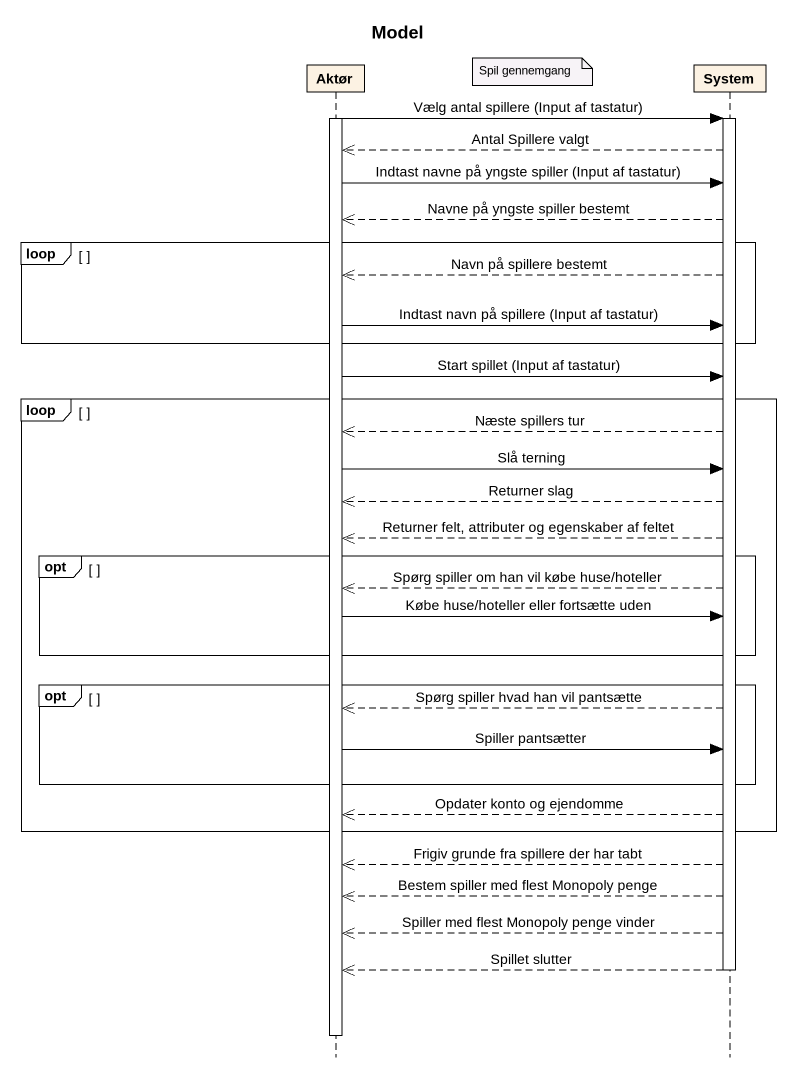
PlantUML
@startuml
title Model
hide footbox
participant Aktør
participant System

note right of Aktør : Spil gennemgang
activate Aktør
Aktør -> System : Vælg antal spillere (Input af tastatur)
activate System
System -->> Aktør : Antal Spillere valgt
Aktør -> System : Indtast navne på yngste spiller (Input af tastatur)
System -->> Aktør : Navne på yngste spiller bestemt
loop
  System -->> Aktør : Navn på spillere bestemt
  Aktør -> System : Indtast navn på spillere (Input af tastatur)
end
Aktør -> System : Start spillet (Input af tastatur)
loop
  System -->> Aktør : Næste spillers tur
  Aktør -> System : Slå terning
  System -->> Aktør : Returner slag
  System -->> Aktør : Returner felt, attributer og egenskaber af feltet
  opt
    System -->> Aktør : Spørg spiller om han vil købe huse/hoteller
    Aktør -> System : Købe huse/hoteller eller fortsætte uden
  end
  opt
    System -->> Aktør : Spørg spiller hvad han vil pantsætte
    Aktør -> System : Spiller pantsætter
  end
  System -->> Aktør : Opdater konto og ejendomme
end
System -->> Aktør : Frigiv grunde fra spillere der har tabt
System -->> Aktør : Bestem spiller med flest Monopoly penge
System -->> Aktør : Spiller med flest Monopoly penge vinder
System -->> Aktør : Spillet slutter
deactivate System
deactivate Aktør
@enduml
